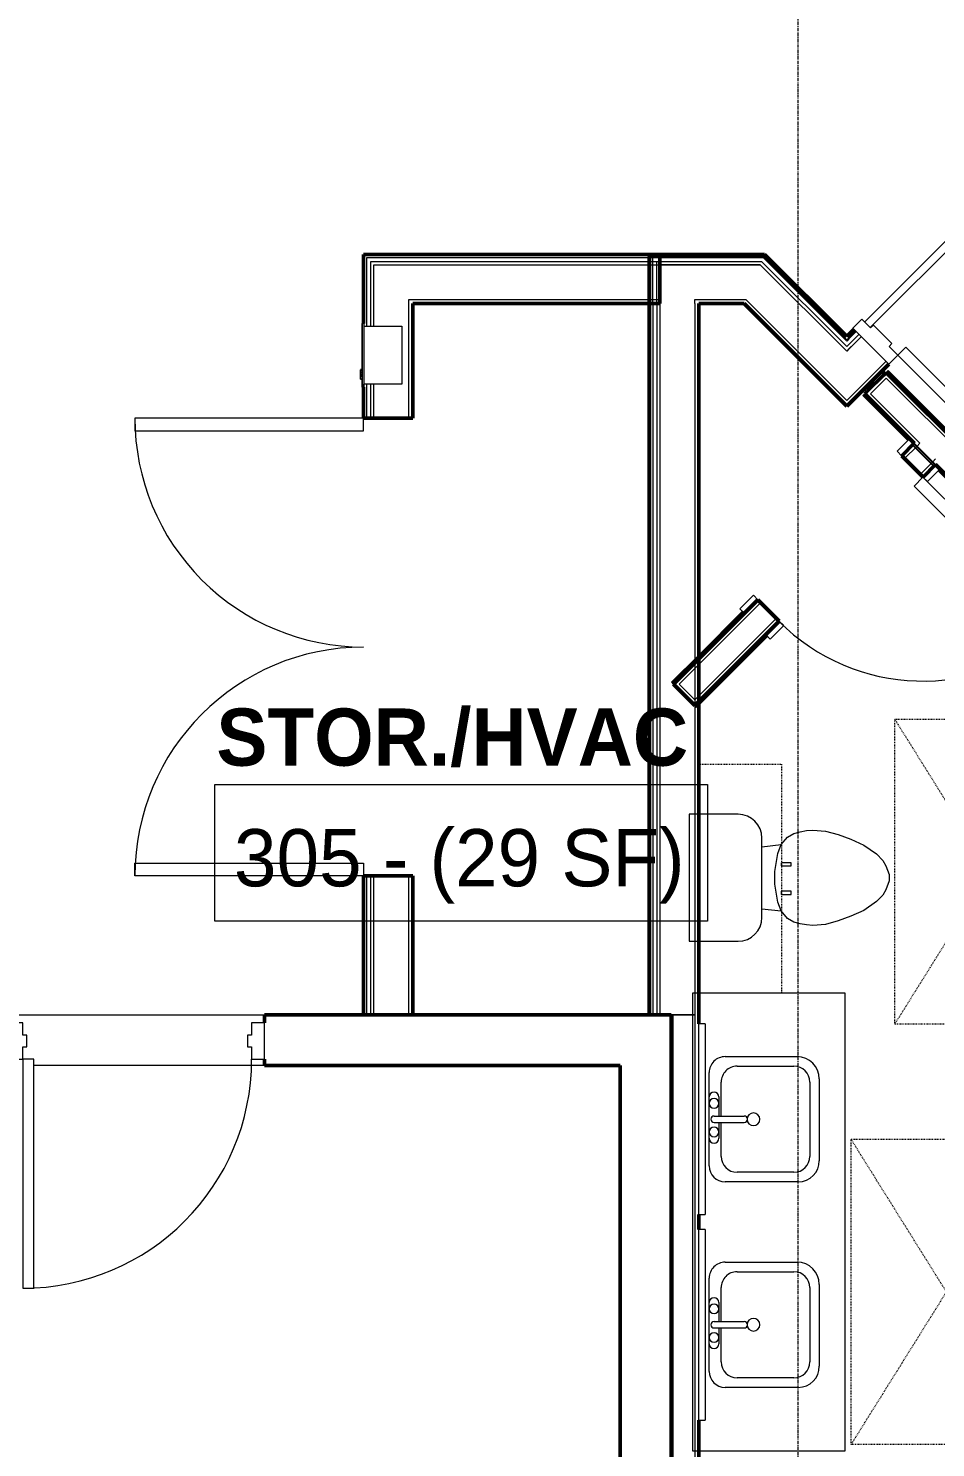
# Model space of a CAD drawing. Header units: inches. Extents: x -4235 to -464, y 9767 to 12347.
# Drawn here: x -2621.4 to -2478.7, y 10193.5 to 10416.7 of the extents above; entities that cross this region are included whole.
import ezdxf

# ---------------------------------------------------------------- set-up
doc = ezdxf.new("R2010")
doc.units = ezdxf.units.IN
doc.header["$MEASUREMENT"] = 0
doc.linetypes.add('Dash', pattern=[0.25, 0.125, -0.125])
doc.linetypes.add('Grid Line 1_2_', pattern=[0.875, 0.5, -0.125, 0.125, -0.125])
for name, color, linetype, lineweight in [('0-1', 170, 'Continuous', 5), ('0-2', 10, 'Continuous', 9), ('0-3', 7, 'Continuous', 9), ('A-AREA-IDEN', 2, 'Continuous', 9), ('A-DOOR-1', 7, 'Continuous', 9), ('A-DOOR-2', 130, 'Continuous', 20), ('A-DOOR-FRAM-1', 130, 'Continuous', 20), ('A-FLOR-2', 254, 'Continuous', 9), ('A-FLOR-3', 7, 'Continuous', 9), ('A-FLOR-4', 192, 'Continuous', 9), ('A-GENM-HDLN-1', 7, 'Dash', 9), ('A-WALL-1', 250, 'Continuous', 50), ('A-WALL-2', 50, 'Continuous', 13), ('A-WALL-3', 10, 'Continuous', 9), ('A-WALL-4', 254, 'Continuous', 9), ('A-WALL-5', 7, 'Continuous', 9), ('E-FIRE-1', 7, 'Continuous', 9), ('I-WALL-1', 250, 'Continuous', 50), ('I-WALL-2', 10, 'Continuous', 9), ('I-WALL-3', 254, 'Continuous', 9), ('P-SANR-FIXT-1', 7, 'Continuous', 9), ('P-SANR-FIXT-2', 254, 'Continuous', 9), ('Q-CASE-1', 254, 'Continuous', 9), ('Q-CASE-2', 7, 'Continuous', 9), ('Q-CASE-3', 7, 'Dash', 9), ('Q-CASE-4', 10, 'Continuous', 9), ('S-GRID-1', 1, 'Grid Line 1_2_', 9)]:
    doc.layers.add(name, color=color, linetype=linetype, lineweight=lineweight)
doc.styles.add('Century Gothic', font='ufonts.com_century-gothic.ttf', dxfattribs={"height": 9})
doc.styles.add('Century Gothic_B', font='GOTHICB.TTF', dxfattribs={"height": 9})

# ---------------------------------------------------------------- blocks, each defined once
blk = doc.blocks.new('Basic Wall _ INT - W4BØF - _5_8 GYP - 2X4 WOOD_BATT_ - 5_8 GYP_ - ___-2681992-BACKGROUND - 3RD FLOOR')
at = {"layer": 'A-WALL-3'}
for p, q in [((-2505.43, 10321.37), (-2503.31, 10323.5)), ((-2516.57, 10310.23), (-2515.95, 10310.86)), ((-2516.59, 10310.22), (-2516.57, 10310.2)), ((-2516.44, 10310.07), (-2516.38, 10310.01)), ((-2515.95, 10310.36), (-2516.34, 10309.97)), ((-2516.34, 10309.97), (-2516.3, 10309.92))]:
    blk.add_line(p, q, dxfattribs=at)
at = {"layer": 'A-WALL-4'}
for p, q in [((-2515.95, 10310.86), (-2505.43, 10321.37)), ((-2505.22, 10321.09), (-2515.95, 10310.36)), ((-2516.56, 10310.18), (-2516.59, 10310.22)), ((-2516.5, 10310.13), (-2516.56, 10310.18)), ((-2516.5, 10310.13), (-2515.95, 10310.68)), ((-2516.3, 10309.92), (-2516.5, 10310.13)), ((-2515.95, 10310.27), (-2516.3, 10309.92))]:
    blk.add_line(p, q, dxfattribs=at)
at = {"layer": 'A-WALL-5'}
for p, q in [((-2515.95, 10310.68), (-2505.34, 10321.29)), ((-2505.14, 10321.08), (-2515.95, 10310.27))]:
    blk.add_line(p, q, dxfattribs=at)
blk = doc.blocks.new('Basic Wall _ INT - W4BØF - _5_8 GYP - 2X4 WOOD_BATT_ - 5_8 GYP_ - ___-2681991-BACKGROUND - 3RD FLOOR')
at = {"layer": 'A-WALL-3'}
for p, q in [((-2508.79, 10324.73), (-2506.67, 10326.85)), ((-2515.95, 10318.07), (-2520.2, 10313.82)), ((-2519.95, 10313.57), (-2515.95, 10317.57)), ((-2520.24, 10313.87), (-2520.2, 10313.82)), ((-2520.15, 10313.78), (-2520.09, 10313.72)), ((-2519.97, 10313.59), (-2519.95, 10313.57))]:
    blk.add_line(p, q, dxfattribs=at)
at = {"layer": 'A-WALL-4'}
for p, q in [((-2509.04, 10324.98), (-2515.95, 10318.07)), ((-2515.95, 10317.57), (-2508.79, 10324.73)), ((-2515.95, 10318.16), (-2520.24, 10313.87)), ((-2515.95, 10317.75), (-2520.04, 10313.66)), ((-2520.04, 10313.66), (-2520.24, 10313.87)), ((-2520.03, 10313.65), (-2520.04, 10313.66)), ((-2519.98, 10313.6), (-2520.03, 10313.65)), ((-2519.95, 10313.57), (-2519.98, 10313.6))]:
    blk.add_line(p, q, dxfattribs=at)
at = {"layer": 'A-WALL-5'}
for p, q in [((-2509.08, 10325.03), (-2515.95, 10318.16)), ((-2508.88, 10324.82), (-2515.95, 10317.75))]:
    blk.add_line(p, q, dxfattribs=at)
blk = doc.blocks.new('Toilet-Domestic-3D - Toilet-Domestic-3D-3234795-BACKGROUND - 3RD FLOOR')
at = {"layer": 'P-SANR-FIXT-1'}
for p, q in [((-2.74, 11), (-1.87, 11.5)), ((-1.87, 11.5), (-0.5, 12)), ((-0.5, 12), (0.5, 12)), ((0.5, 12), (1.87, 11.5)), ((1.87, 11.5), (2.74, 11)), ((-5.13, 8), (-3.74, 10)), ((-3.74, 10), (-2.74, 11)), ((2.74, 11), (3.74, 10)), ((3.74, 10), (5.13, 8)), ((-6.06, 6), (-5.13, 8)), ((5.13, 8), (6.06, 6)), ((-6.79, 4), (-6.06, 6)), ((6.06, 6), (6.79, 4)), ((-7.33, 1.99), (-6.79, 4)), ((6.79, 4), (7.33, 1.99)), ((-7.5, 0), (-7.33, 1.99)), ((7.33, 1.99), (7.5, 0)), ((-7.41, -1), (-7.5, 0)), ((-7.24, -2), (-7.41, -1)), ((-6.97, -3), (-7.24, -2)), ((7.24, -2), (6.97, -3)), ((7.41, -1), (7.24, -2)), ((7.5, 0), (7.41, -1)), ((-6.4, -4), (-6.97, -3)), ((-5.21, -5), (-6.4, -4)), ((6.4, -4), (5.21, -5)), ((6.97, -3), (6.4, -4)), ((-3.84, -5.5), (-5.21, -5)), ((-4.86, -8.02), (-5.21, -5)), ((-1, -6), (-3.84, -5.5)), ((1, -6), (-1, -6)), ((3.84, -5.5), (1, -6)), ((5.21, -5), (3.84, -5.5)), ((4.86, -8.02), (5.21, -5)), ((6.25, -8.02), (-6.25, -8.02)), ((-9.98, -11.75), (-9.98, -17.93)), ((9.98, -17.93), (9.98, -11.75))]:
    blk.add_line(p, q, dxfattribs=at)
for centre, start, end in [((-6.25, -11.75), 90, 180), ((6.25, -11.75), 0, 90)]:
    blk.add_arc(centre, 3.73, start, end, dxfattribs=at)
at = {"layer": 'P-SANR-FIXT-2'}
for p, q in [((-9.98, -17.93), (-9.98, -19.48)), ((-9.98, -19.48), (9.98, -19.48)), ((9.98, -19.48), (9.98, -17.93))]:
    blk.add_line(p, q, dxfattribs=at)
blk = doc.blocks.new('Bath Vanity - Bath Vanity 72_-V210-BACKGROUND - 3RD FLOOR')
at = {"layer": 'Q-CASE-1'}
for p, q in [((36.74, 5.37), (36.74, 5.75)), ((36.74, 1.01), (36.74, 5.34)), ((-35.26, 1), (-35.26, 0)), ((36.74, 0), (36.74, 1)), ((-35.26, 0), (36.74, 0))]:
    blk.add_line(p, q, dxfattribs=at)
at = {"layer": 'Q-CASE-2'}
for p, q in [((36.74, 24), (-35.26, 24)), ((-35.26, 24), (-35.26, 1)), ((36.74, 5.75), (36.74, 24))]:
    blk.add_line(p, q, dxfattribs=at)
blk = doc.blocks.new('ADA Clearances - 30_x48_-1721104-BACKGROUND - 3RD FLOOR')
at = {"layer": 'A-GENM-HDLN-1'}
for p, q in [((15, 24), (-15, -24)), ((-15, 24), (15, -24)), ((-15, -24), (-15, 24)), ((-15, 24), (15, 24)), ((15, 24), (15, -24)), ((15, -24), (-15, -24))]:
    blk.add_line(p, q, dxfattribs=at)
blk = doc.blocks.new('M_Sink Vanity-Square - 500 x 440mm-1372835-BACKGROUND - 3RD FLOOR')
at = {"layer": 'P-SANR-FIXT-1'}
for p, q in [((-5.72, 10.23), (7.14, 10.23)), ((-5.72, 10.23), (7.14, 10.23)), ((-9.22, -4.59), (-9.22, 6.73)), ((-9.22, -4.59), (-9.22, 6.73)), ((-5.22, 8.73), (6.46, 8.73)), ((10.46, 6.91), (10.46, -4.59)), ((10.46, 6.91), (10.46, -4.59)), ((-7.72, -2.72), (-7.72, 6.23)), ((8.96, 6.23), (8.96, -2.72)), ((0.12, -6.33), (0.12, -1.59)), ((1.12, -6.33), (1.12, -1.59)), ((0.12, -5.22), (-5.22, -5.22)), ((-2.88, -5.59), (0.12, -5.59)), ((6.46, -5.22), (1.12, -5.22)), ((1.12, -5.59), (3.62, -5.59)), ((7.96, -7.09), (-6.72, -7.09)), ((7.96, -7.09), (-6.72, -7.09)), ((3.62, -7.09), (-2.88, -7.09))]:
    blk.add_line(p, q, dxfattribs=at)
for centre, radius, start, end in [((-5.72, 6.73), 3.5, 90, 180), ((-5.72, 6.73), 3.5, 90, 180), ((7.14, 6.91), 3.32, 0, 90), ((7.14, 6.91), 3.32, 360, 90), ((-5.22, 6.23), 2.5, 90, 180), ((6.46, 6.23), 2.5, 360, 90), ((0.62, -0.13), 1, 360, 180), ((0.62, -0.13), 1, 180, 0), ((0.62, -1.59), 0.5, 360, 180), ((-5.22, -2.72), 2.5, 180, 270), ((6.46, -2.72), 2.5, 270, 360), ((-6.72, -4.59), 2.5, 180, 270), ((-6.72, -4.59), 2.5, 180, 270), ((-2.88, -6.34), 0.75, 90, 270), ((-1.88, -6.34), 0.75, 360, 180), ((-1.88, -6.34), 0.75, 180, 0), ((0.62, -6.33), 0.5, 180, 0), ((2.62, -6.34), 0.75, 0, 180), ((2.62, -6.34), 0.75, 180, 0), ((3.62, -6.34), 0.75, 270, 90), ((7.96, -4.59), 2.5, 270, 0), ((7.96, -4.59), 2.5, 270, 0)]:
    blk.add_arc(centre, radius, start, end, dxfattribs=at)
blk = doc.blocks.new('Basic Wall _ INT - W4BØF - _5_8 GYP - 2X4 WOOD_BATT_ - 5_8 GYP_ - ___-2686705-BACKGROUND - 3RD FLOOR')
at = {"layer": 'A-WALL-3'}
blk.add_line((-2443.9, 10320.02), (-2446.02, 10322.14), dxfattribs=at)
at = {"layer": 'A-WALL-4'}
for p, q in [((-2486.47, 10362.62), (-2486.48, 10362.6)), ((-2446.02, 10322.14), (-2486.48, 10362.6)), ((-2486.28, 10362.81), (-2486.34, 10362.75)), ((-2486.19, 10362.89), (-2486.23, 10362.85)), ((-2486.23, 10362.85), (-2445.77, 10322.39))]:
    blk.add_line(p, q, dxfattribs=at)
at = {"layer": 'A-WALL-5'}
for p, q in [((-2486.48, 10362.6), (-2486.45, 10362.63)), ((-2486.45, 10362.63), (-2486.39, 10362.69)), ((-2486.39, 10362.69), (-2486.19, 10362.89)), ((-2445.93, 10322.23), (-2486.39, 10362.69)), ((-2486.19, 10362.89), (-2445.73, 10322.43))]:
    blk.add_line(p, q, dxfattribs=at)
blk = doc.blocks.new('Basic Wall _ INT - W4BØF - _5_8 GYP - 2X4 WOOD_BATT_ - 5_8 GYP_ - ___-2686706-BACKGROUND - 3RD FLOOR')
at = {"layer": 'A-WALL-3'}
for p, q in [((-2482.31, 10351.21), (-2478.95, 10347.86)), ((-2478.7, 10348.1), (-2482.06, 10351.46)), ((-2447.26, 10316.66), (-2449.38, 10318.78))]:
    blk.add_line(p, q, dxfattribs=at)
at = {"layer": 'A-WALL-4'}
for p, q in [((-2490.09, 10358.99), (-2490.13, 10358.95)), ((-2490.09, 10358.99), (-2483.02, 10351.92)), ((-2489.99, 10359.1), (-2490.05, 10359.04)), ((-2489.84, 10359.24), (-2489.86, 10359.23)), ((-2482.77, 10352.17), (-2489.84, 10359.24)), ((-2482.35, 10351.17), (-2478.99, 10347.81)), ((-2482.13, 10351.35), (-2479.23, 10348.46)), ((-2479.21, 10348.44), (-2478.79, 10348.02)), ((-2478.24, 10347.15), (-2449.63, 10318.53)), ((-2449.38, 10318.78), (-2477.99, 10347.4))]:
    blk.add_line(p, q, dxfattribs=at)
at = {"layer": 'A-WALL-5'}
for p, q in [((-2490.13, 10358.95), (-2489.93, 10359.15)), ((-2490.13, 10358.95), (-2483.06, 10351.88)), ((-2489.93, 10359.15), (-2489.87, 10359.21)), ((-2489.93, 10359.15), (-2482.86, 10352.08)), ((-2489.87, 10359.21), (-2489.84, 10359.24)), ((-2478.29, 10347.1), (-2449.67, 10318.49)), ((-2478.08, 10347.31), (-2449.47, 10318.69))]:
    blk.add_line(p, q, dxfattribs=at)
blk = doc.blocks.new('SWING - SINGLE - FLUSH - 2-8 x 6-8 - PASSAGE-3199418-BACKGROUND - 3RD FLOOR')
at = {"layer": 'A-DOOR-1'}
blk.add_arc((16, -2.37), 32.07, 180, 266.4241, dxfattribs=at)
at = {"layer": 'A-DOOR-2'}
for p, q in [((14, -2.37), (14, -34.38)), ((16, -2.37), (14, -2.37)), ((16, -2.37), (16, -34.38)), ((16, -34.38), (14, -34.38))]:
    blk.add_line(p, q, dxfattribs=at)
at = {"layer": 'A-DOOR-FRAM-1'}
for p, q in [((-19, 2.38), (-19, 3.38)), ((-19, 3.38), (-16, 3.38)), ((-16, 2.38), (-19, 2.38)), ((-16, 3.38), (-16, 2.38)), ((16, 2.38), (16, 3.38)), ((16, 3.38), (19, 3.38)), ((19, 2.38), (16, 2.38)), ((19, 3.38), (19, 2.38)), ((-19, -2.37), (-16, -2.37)), ((-19, -3.37), (-19, -2.37)), ((-16, -3.37), (-19, -3.37)), ((-16, -2.37), (-16, -3.37)), ((16, -2.37), (19, -2.37)), ((16, -3.37), (16, -2.37)), ((19, -3.37), (16, -3.37)), ((19, -2.37), (19, -3.37))]:
    blk.add_line(p, q, dxfattribs=at)
blk = doc.blocks.new('300 Series Wall Hung Cabinet_326 - 36_-2909953-BACKGROUND - 3RD FLOOR')
at = {"layer": 'Q-CASE-2'}
for p, q in [((-2.01, 14.69), (-2.5, 14.69)), ((-2.5, 14.69), (-2.5, 13.19)), ((-2.01, 13.19), (-2.01, 14.69)), ((2.49, 14.69), (2, 14.69)), ((2, 14.69), (2, 13.19)), ((2.49, 13.19), (2.49, 14.69)), ((-2.01, 13.19), (-2.5, 13.19)), ((2.49, 13.19), (2, 13.19))]:
    blk.add_line(p, q, dxfattribs=at)
at = {"layer": 'Q-CASE-3'}
for p, q in [((-18, 0.19), (-18, 13.19)), ((-18, 13.19), (18, 13.19)), ((18, 13.19), (18, 0.19)), ((18, 0.19), (-18, 0.19))]:
    blk.add_line(p, q, dxfattribs=at)
blk = doc.blocks.new('BATHROOM MIRROR - BATHROOM MIRROR 30_-2860221-BACKGROUND - 3RD FLOOR')
at = {"layer": 'Q-CASE-2'}
for p, q in [((-14.26, -23), (15.74, -23)), ((-14.26, -23), (-14.26, -24)), ((15.74, -24), (-14.26, -24)), ((15.74, -24), (15.74, -23))]:
    blk.add_line(p, q, dxfattribs=at)
at = {"layer": 'Q-CASE-4'}
blk.add_line((12.74, -24), (-11.26, -24), dxfattribs=at)
blk = doc.blocks.new('CTR - 1st Phase - Unit Layouts_rvt-2-BACKGROUND - 3RD FLOOR')
at = {"layer": 'A-WALL-1'}
for p, q in [((-2486.92, 10362.16), (-2489.4, 10359.69)), ((-2486.48, 10362.6), (-2486.92, 10362.16)), ((-2443.9, 10320.02), (-2486.48, 10362.6)), ((-2489.4, 10359.69), (-2489.84, 10359.24)), ((-2489.84, 10359.24), (-2482.06, 10351.46)), ((-2482.06, 10351.46), (-2484.04, 10349.48)), ((-2484.04, 10349.48), (-2480.68, 10346.12)), ((-2480.68, 10346.12), (-2478.7, 10348.1)), ((-2478.7, 10348.1), (-2447.26, 10316.66)), ((-2506.67, 10326.85), (-2519.95, 10313.57)), ((-2503.31, 10323.5), (-2506.67, 10326.85)), ((-2516.59, 10310.22), (-2503.31, 10323.5)), ((-2519.95, 10313.57), (-2519.51, 10313.13)), ((-2519.51, 10313.13), (-2517.03, 10310.66)), ((-2517.03, 10310.66), (-2516.59, 10310.22))]:
    blk.add_line(p, q, dxfattribs=at)
at = {"layer": 'A-WALL-2'}
for p, q in [((-2486.48, 10361.72), (-2488.96, 10359.24)), ((-2486.48, 10361.72), (-2444.34, 10319.58)), ((-2488.96, 10359.24), (-2481.18, 10351.46)), ((-2481.62, 10351.02), (-2483.6, 10349.04)), ((-2481.62, 10351.02), (-2481.18, 10351.46)), ((-2479.14, 10348.55), (-2478.7, 10348.99)), ((-2479.14, 10348.55), (-2481.12, 10346.56)), ((-2506.23, 10326.41), (-2519.06, 10313.57)), ((-2503.75, 10323.94), (-2516.59, 10311.1)), ((-2519.06, 10313.57), (-2516.59, 10311.1))]:
    blk.add_line(p, q, dxfattribs=at)
at = {"layer": 'A-WALL-3'}
for p, q in [((-2446.02, 10322.14), (-2486.48, 10362.6)), ((-2489.84, 10359.24), (-2482.77, 10352.17)), ((-2506.67, 10326.85), (-2508.79, 10324.73)), ((-2508.79, 10324.73), (-2515.95, 10317.57)), ((-2505.43, 10321.37), (-2503.31, 10323.5)), ((-2515.95, 10310.86), (-2505.43, 10321.37)), ((-2515.95, 10317.57), (-2519.95, 10313.57)), ((-2516.59, 10310.22), (-2519.95, 10313.57)), ((-2516.57, 10310.23), (-2515.95, 10310.86))]:
    blk.add_line(p, q, dxfattribs=at)
at = {"layer": 'A-WALL-4'}
for p, q in [((-2489.84, 10359.24), (-2486.48, 10362.6)), ((-2480.68, 10346.12), (-2484.04, 10349.48)), ((-2506.67, 10326.85), (-2503.31, 10323.5))]:
    blk.add_line(p, q, dxfattribs=at)
at = {"layer": '0-2'}
for name in ['Basic Wall _ INT - W4BØF - _5_8 GYP - 2X4 WOOD_BATT_ - 5_8 GYP_ - ___-2686705-BACKGROUND - 3RD FLOOR', 'Basic Wall _ INT - W4BØF - _5_8 GYP - 2X4 WOOD_BATT_ - 5_8 GYP_ - ___-2686706-BACKGROUND - 3RD FLOOR', 'Basic Wall _ INT - W4BØF - _5_8 GYP - 2X4 WOOD_BATT_ - 5_8 GYP_ - ___-2681991-BACKGROUND - 3RD FLOOR', 'Basic Wall _ INT - W4BØF - _5_8 GYP - 2X4 WOOD_BATT_ - 5_8 GYP_ - ___-2681992-BACKGROUND - 3RD FLOOR']:
    blk.add_blockref(name, (0, 0), dxfattribs=at)
for name, p, rotation in [('SWING - SINGLE - FLUSH - 2-8 x 6-8 - PASSAGE-3199418-BACKGROUND - 3RD FLOOR', (-2493.68, 10336.49), 44.99999999993464), ('ADA Clearances - 30_x48_-1721104-BACKGROUND - 3RD FLOOR', (-2470.14, 10284.09), 180), ('300 Series Wall Hung Cabinet_326 - 36_-2909953-BACKGROUND - 3RD FLOOR', (-2516.14, 10283), 269.999999999977), ('Toilet-Domestic-3D - Toilet-Domestic-3D-3234795-BACKGROUND - 3RD FLOOR', (-2498.02, 10283.13), 269.9999999999592), ('Bath Vanity - Bath Vanity 72_-V210-BACKGROUND - 3RD FLOOR', (-2516.95, 10229.74), 269.9999999999602), ('BATHROOM MIRROR - BATHROOM MIRROR 30_-2860221-BACKGROUND - 3RD FLOOR', (-2491.95, 10245.9), 269.9999999999773), ('M_Sink Vanity-Square - 500 x 440mm-1372835-BACKGROUND - 3RD FLOOR', (-2507.23, 10245.78), 269.9999999999824), ('ADA Clearances - 30_x48_-1721104-BACKGROUND - 3RD FLOOR', (-2477, 10218), 180), ('BATHROOM MIRROR - BATHROOM MIRROR 30_-2860221-BACKGROUND - 3RD FLOOR', (-2491.95, 10213.58), 269.9999999999773), ('M_Sink Vanity-Square - 500 x 440mm-1372835-BACKGROUND - 3RD FLOOR', (-2507.23, 10213.46), 269.9999999999824)]:
    blk.add_blockref(name, p, dxfattribs=dict(at, rotation=rotation))
blk = doc.blocks.new('HOLLOW METAL - UNIT DOOR-2191978-BACKGROUND - 3RD FLOOR')
at = {"layer": 'A-DOOR-1'}
blk.add_arc((18, 4.125), 36, 90, 180, dxfattribs=at)
at = {"layer": 'A-DOOR-2'}
for p, q in [((18, 40.125), (16.25, 40.125)), ((16.25, 40.125), (16.25, 4.125)), ((18, 4.125), (18, 40.125)), ((16.25, 4.125), (18, 4.125))]:
    blk.add_line(p, q, dxfattribs=at)
at = {"layer": 'A-DOOR-FRAM-1'}
for p, q in [((-18, 4.125), (-20, 4.125)), ((-20, 4.125), (-20, -3.875)), ((-18, 2.1875), (-18, 4.125)), ((18, 4.125), (18, 2.1875)), ((20, 4.125), (18, 4.125)), ((20, -3.875), (20, 4.125)), ((-17.375, 2.1875), (-18, 2.1875)), ((-17.375, -1.9375), (-17.375, 2.1875)), ((18, 2.1875), (17.375, 2.1875)), ((17.375, 2.1875), (17.375, -1.9375)), ((-18, -3.875), (-18, -1.9375)), ((-18, -1.9375), (-17.375, -1.9375)), ((17.375, -1.9375), (18, -1.9375)), ((18, -1.9375), (18, -3.875)), ((-20, -3.875), (-18, -3.875)), ((18, -3.875), (20, -3.875))]:
    blk.add_line(p, q, dxfattribs=at)
blk = doc.blocks.new('HOLLOW METAL - DOUBLE - 6-0 x 6-8 - 20MIN_-2194249-BACKGROUND - 3RD FLOOR')
at = {"layer": 'A-DOOR-1'}
for centre, start, end in [((-36, -3.875), 270, 0), ((36, -3.875), 180, 270)]:
    blk.add_arc(centre, 36, start, end, dxfattribs=at)
at = {"layer": 'A-DOOR-2'}
for p, q in [((-34, -3.875), (-36, -3.875)), ((-36, -3.875), (-36, -39.875)), ((-34, -39.875), (-34, -3.875)), ((34, -3.875), (36, -3.875)), ((34, -39.875), (34, -3.875)), ((36, -3.875), (36, -39.875)), ((-36, -39.875), (-34, -39.875)), ((36, -39.875), (34, -39.875))]:
    blk.add_line(p, q, dxfattribs=at)
blk = doc.blocks.new('104416 - Fire Extinguishers - Wall - Class A - Light - 2A-2205461-BACKGROUND - 3RD FLOOR')
at = {"layer": 'E-FIRE-1'}
for p, q in [((13.19, 4.13), (13.19, 3.87)), ((23.19, 4.13), (13.19, 4.13)), ((13.19, 4.13), (23.19, 4.13)), ((13.19, 4.13), (13.19, 3.87)), ((23.19, 3.87), (13.19, 3.87)), ((13.63, -2.12), (13.63, 3.87)), ((14.41, 4.13), (14.41, 4.38)), ((14.44, 4.38), (14.84, 4.38)), ((14.44, 4.13), (14.44, 4.38)), ((14.84, 4.38), (15.03, 4.38)), ((14.84, 4.13), (14.84, 4.38)), ((15.03, 4.38), (15.11, 4.38)), ((15.03, 4.13), (15.03, 4.38)), ((15.11, 4.38), (15.24, 4.38)), ((15.11, 4.13), (15.11, 4.38)), ((15.24, 4.38), (15.51, 4.38)), ((15.24, 4.13), (15.24, 4.38)), ((15.51, 4.38), (15.73, 4.38)), ((15.51, 4.13), (15.51, 4.38)), ((15.73, 4.38), (15.87, 4.38)), ((15.73, 4.13), (15.73, 4.38)), ((15.87, 4.38), (15.91, 4.38)), ((15.87, 4.13), (15.87, 4.38)), ((15.91, 4.13), (15.91, 4.38)), ((15.94, 4.13), (15.94, 4.38)), ((22.75, 3.87), (22.75, -2.12)), ((23.19, 3.87), (23.19, 4.13)), ((23.19, 3.87), (23.19, 4.13)), ((22.75, -2.12), (13.63, -2.12))]:
    blk.add_line(p, q, dxfattribs=at)
blk = doc.blocks.new('CTR - 1st Phase - Common Walls_rvt-2-BACKGROUND - 3RD FLOOR')
at = {"layer": 'A-WALL-1'}
for p, q in [((-2520.32, 10261.59), (-2520.32, 10013.63)), ((-2515.95, 10260.16), (-2515.95, 10261.59)), ((-2515.95, 10227.84), (-2515.95, 10230.16)), ((-2515.95, 10013.63), (-2515.95, 10197.84))]:
    blk.add_line(p, q, dxfattribs=at)
at = {"layer": 'A-WALL-2'}
for p, q in [((-2568.2, 10380.04), (-2568.2, 10380.66)), ((-2568.2, 10380.66), (-2522.07, 10380.66)), ((-2568.2, 10373.41), (-2568.2, 10380.04)), ((-2567.57, 10379.54), (-2567.57, 10380.04)), ((-2567.57, 10380.04), (-2522.07, 10380.04)), ((-2523.2, 10380.04), (-2523.2, 10380.66)), ((-2523.2, 10380.66), (-2516.08, 10380.66)), ((-2523.2, 10373.41), (-2523.2, 10380.04)), ((-2522.57, 10379.54), (-2522.57, 10380.04)), ((-2522.57, 10380.04), (-2515.45, 10380.04)), ((-2516.08, 10380.66), (-2506.71, 10380.66)), ((-2515.45, 10380.04), (-2506.79, 10380.04)), ((-2506.79, 10380.04), (-2506.09, 10380.04)), ((-2506.71, 10380.66), (-2505.83, 10380.66)), ((-2506.09, 10380.04), (-2492.69, 10366.65)), ((-2505.83, 10380.66), (-2492.69, 10367.53)), ((-2567.57, 10373.41), (-2567.57, 10379.54)), ((-2567.07, 10374.04), (-2567.07, 10379.54)), ((-2567.07, 10379.54), (-2522.07, 10379.54)), ((-2522.57, 10373.41), (-2522.57, 10379.54)), ((-2522.07, 10374.04), (-2522.07, 10379.54)), ((-2522.07, 10379.54), (-2514.95, 10379.54)), ((-2514.95, 10379.54), (-2514.07, 10379.54)), ((-2514.07, 10379.54), (-2506.29, 10379.54)), ((-2506.29, 10379.54), (-2492.69, 10365.94)), ((-2568.2, 10369.85), (-2568.2, 10373.41)), ((-2567.57, 10369.85), (-2567.57, 10373.41)), ((-2567.07, 10373.41), (-2567.07, 10374.04)), ((-2567.07, 10369.85), (-2567.07, 10373.41)), ((-2561.57, 10373.41), (-2561.57, 10374.04)), ((-2561.57, 10374.04), (-2522.07, 10374.04)), ((-2561.57, 10355.41), (-2561.57, 10373.41)), ((-2523.2, 10373.41), (-2523.2, 10261.59)), ((-2522.57, 10373.41), (-2522.57, 10261.59)), ((-2522.07, 10373.41), (-2522.07, 10374.04)), ((-2522.07, 10373.41), (-2522.07, 10261.59)), ((-2516.57, 10373.41), (-2516.57, 10374.04)), ((-2516.57, 10374.04), (-2509.45, 10374.04)), ((-2516.57, 10373.41), (-2516.57, 10261.59)), ((-2509.45, 10374.04), (-2508.57, 10374.04)), ((-2508.57, 10374.04), (-2492.69, 10358.16)), ((-2492.34, 10367.88), (-2491.19, 10369.03)), ((-2492.34, 10367.88), (-2492.69, 10367.53)), ((-2492.25, 10367.09), (-2492.69, 10366.65)), ((-2491.54, 10367.09), (-2492.34, 10366.29)), ((-2491.9, 10367.44), (-2492.25, 10367.09)), ((-2491.9, 10367.44), (-2490.75, 10368.59)), ((-2491.54, 10367.09), (-2490.39, 10368.24)), ((-2492.34, 10366.29), (-2492.69, 10365.94)), ((-2487.65, 10363.2), (-2486.5, 10364.35)), ((-2487.65, 10363.2), (-2488.8, 10362.05)), ((-2568.2, 10355.41), (-2568.2, 10360.73)), ((-2567.57, 10355.41), (-2567.57, 10360.73)), ((-2567.07, 10355.41), (-2567.07, 10360.73)), ((-2488.8, 10362.05), (-2492.69, 10358.16)), ((-2568.2, 10261.59), (-2568.2, 10283.41)), ((-2567.57, 10261.59), (-2567.57, 10283.41)), ((-2567.07, 10261.59), (-2567.07, 10283.41)), ((-2561.57, 10261.59), (-2561.57, 10283.41)), ((-2520.32, 10261.59), (-2520.07, 10261.59)), ((-2520.07, 10261.59), (-2520.32, 10261.59)), ((-2520.07, 10261.59), (-2516.57, 10261.59)), ((-2516.57, 10261.59), (-2520.07, 10261.59)), ((-2520.07, 10261.59), (-2520.07, 10013.63)), ((-2516.57, 10261.59), (-2516.57, 10013.63))]:
    blk.add_line(p, q, dxfattribs=at)
at = {"layer": 'A-WALL-3'}
blk.add_line((-2520.32, 10261.59), (-2520.32, 10013.63), dxfattribs=at)
at = {"layer": 'I-WALL-1'}
for p, q in [((-2522.07, 10381.16), (-2568.7, 10381.16)), ((-2568.7, 10381.16), (-2568.7, 10380.66)), ((-2568.7, 10380.66), (-2568.7, 10373.41)), ((-2516.58, 10381.16), (-2523.7, 10381.16)), ((-2523.7, 10381.16), (-2523.7, 10380.66)), ((-2523.7, 10380.66), (-2523.7, 10373.41)), ((-2522.07, 10373.41), (-2522.07, 10381.16)), ((-2506.33, 10381.16), (-2516.58, 10381.16)), ((-2505.62, 10381.16), (-2506.33, 10381.16)), ((-2492.69, 10368.24), (-2505.62, 10381.16)), ((-2568.7, 10373.41), (-2568.7, 10370.29)), ((-2560.95, 10355.41), (-2560.95, 10373.41)), ((-2560.95, 10373.41), (-2522.07, 10373.41)), ((-2523.7, 10373.41), (-2523.7, 10261.59)), ((-2515.95, 10261.59), (-2515.95, 10373.41)), ((-2515.95, 10373.41), (-2508.83, 10373.41)), ((-2508.83, 10373.41), (-2492.69, 10357.28)), ((-2491.54, 10369.39), (-2492.69, 10368.24)), ((-2492.25, 10357.72), (-2487.21, 10362.76)), ((-2487.21, 10362.76), (-2486.06, 10363.91)), ((-2568.7, 10360.29), (-2568.7, 10355.41)), ((-2492.69, 10357.28), (-2492.25, 10357.72)), ((-2568.7, 10355.41), (-2560.95, 10355.41)), ((-2568.7, 10283.41), (-2568.7, 10261.59)), ((-2560.95, 10283.41), (-2568.7, 10283.41)), ((-2560.95, 10261.59), (-2560.95, 10283.41)), ((-2568.7, 10261.59), (-2560.95, 10261.59)), ((-2523.7, 10261.59), (-2520.32, 10261.59))]:
    blk.add_line(p, q, dxfattribs=at)
at = {"layer": 'I-WALL-2'}
for p, q in [((-2522.07, 10381.16), (-2523.7, 10381.16)), ((-2522.07, 10381.16), (-2523.7, 10381.16)), ((-2523.7, 10380.66), (-2523.7, 10381.15)), ((-2523.7, 10380.04), (-2523.7, 10380.64)), ((-2523.7, 10374.04), (-2523.7, 10380.02)), ((-2522.07, 10381.16), (-2522.07, 10379.54)), ((-2522.07, 10379.54), (-2522.07, 10373.41)), ((-2523.7, 10373.41), (-2523.7, 10374.01)), ((-2523.7, 10373.41), (-2522.07, 10373.41)), ((-2568.7, 10360.73), (-2568.7, 10360.29)), ((-2515.95, 10317.99), (-2515.95, 10318.16)), ((-2515.95, 10317.86), (-2515.95, 10317.95)), ((-2515.95, 10317.78), (-2515.95, 10317.83)), ((-2515.95, 10311.74), (-2515.95, 10317.63)), ((-2515.95, 10310.8), (-2515.95, 10311.7)), ((-2515.95, 10310.57), (-2515.95, 10310.65)), ((-2515.95, 10310.44), (-2515.95, 10310.57)), ((-2515.95, 10310.27), (-2515.95, 10310.43)), ((-2560.95, 10261.59), (-2568.7, 10261.59)), ((-2520.32, 10261.59), (-2523.7, 10261.59))]:
    blk.add_line(p, q, dxfattribs=at)
at = {"layer": 'I-WALL-3'}
for p, q in [((-2523.7, 10381.16), (-2568.7, 10381.16)), ((-2568.7, 10373.41), (-2568.7, 10381.16)), ((-2516.58, 10381.16), (-2522.07, 10381.16)), ((-2516.58, 10381.16), (-2505.62, 10381.16)), ((-2492.69, 10368.24), (-2505.62, 10381.16)), ((-2568.7, 10373.41), (-2568.7, 10370.29)), ((-2560.95, 10355.41), (-2560.95, 10373.41)), ((-2560.95, 10373.41), (-2523.7, 10373.41)), ((-2523.7, 10373.41), (-2523.7, 10261.59)), ((-2515.95, 10318.16), (-2515.95, 10373.41)), ((-2515.95, 10373.41), (-2508.83, 10373.41)), ((-2508.83, 10373.41), (-2492.69, 10357.28)), ((-2491.54, 10369.39), (-2492.69, 10368.24)), ((-2487.21, 10362.76), (-2492.69, 10357.28)), ((-2487.21, 10362.76), (-2486.06, 10363.91)), ((-2568.7, 10360.29), (-2568.7, 10355.41)), ((-2560.95, 10355.41), (-2568.7, 10355.41)), ((-2515.95, 10293.11), (-2515.95, 10310.27)), ((-2568.7, 10283.41), (-2568.7, 10261.59)), ((-2568.7, 10283.41), (-2560.95, 10283.41)), ((-2560.95, 10261.59), (-2560.95, 10283.41)), ((-2515.95, 10265), (-2515.95, 10273.15))]:
    blk.add_line(p, q, dxfattribs=at)
at = {"layer": '0-3'}
for name, p, rotation in [('HOLLOW METAL - UNIT DOOR-2191978-BACKGROUND - 3RD FLOOR', (-2474.84, 10380.96), 224.9999999999973), ('104416 - Fire Extinguishers - Wall - Class A - Light - 2A-2205461-BACKGROUND - 3RD FLOOR', (-2564.82, 10347.1), 90.00000000000037), ('HOLLOW METAL - DOUBLE - 6-0 x 6-8 - 20MIN_-2194249-BACKGROUND - 3RD FLOOR', (-2564.82, 10319.41), 270.0000000000003)]:
    blk.add_blockref(name, p, dxfattribs=dict(at, rotation=rotation))
blk = doc.blocks.new('HOLLOW METAL - STAIR DOOR 3-0 x 6-8-2453426-BACKGROUND - 3RD FLOOR')
at = {"layer": 'A-DOOR-1'}
blk.add_arc((18, 3.25), 36, 90, 180, dxfattribs=at)
at = {"layer": 'A-DOOR-2'}
for p, q in [((18, 39.25), (16.25, 39.25)), ((16.25, 39.25), (16.25, 3.25)), ((18, 3.25), (18, 39.25)), ((16.25, 3.25), (18, 3.25))]:
    blk.add_line(p, q, dxfattribs=at)
at = {"layer": 'A-DOOR-FRAM-1'}
for p, q in [((-18, 3.25), (-20, 3.25)), ((-20, 3.25), (-20, -2.5)), ((-18, 1.3125), (-18, 3.25)), ((18, 3.25), (18, 1.3125)), ((20, 3.25), (18, 3.25)), ((20, -2.5), (20, 3.25)), ((-17.375, 1.3125), (-18, 1.3125)), ((-17.375, -0.5625), (-17.375, 1.3125)), ((18, 1.3125), (17.375, 1.3125)), ((17.375, 1.3125), (17.375, -0.5625)), ((-18, -2.5), (-18, -0.5625)), ((-18, -0.5625), (-17.375, -0.5625)), ((17.375, -0.5625), (18, -0.5625)), ((18, -0.5625), (18, -2.5)), ((-20, -2.5), (-18, -2.5)), ((18, -2.5), (20, -2.5))]:
    blk.add_line(p, q, dxfattribs=at)
blk = doc.blocks.new('CTR - 1st Phase -Stairs _ Elevators_rvt-2-BACKGROUND - 3RD FLOOR')
at = {"layer": 'A-FLOR-2'}
for p, q in [((-2528.32, 10253.59), (-2584.32, 10253.59)), ((-2528.32, 10183.71), (-2528.32, 10253.59))]:
    blk.add_line(p, q, dxfattribs=at)
at = {"layer": 'A-FLOR-3'}
blk.add_line((-2584.32, 10253.59), (-2620.57, 10253.59), dxfattribs=at)
at = {"layer": 'A-WALL-1'}
for p, q in [((-2520.32, 10261.59), (-2584.32, 10261.59)), ((-2584.32, 10261.59), (-2584.32, 10260.34)), ((-2520.32, 10253.59), (-2520.32, 10261.59)), ((-2584.32, 10254.59), (-2584.32, 10253.59)), ((-2584.32, 10253.59), (-2528.32, 10253.59)), ((-2528.32, 10253.59), (-2528.32, 10021.59)), ((-2520.32, 10021.59), (-2520.32, 10253.59))]:
    blk.add_line(p, q, dxfattribs=at)
at = {"layer": '0-3', "rotation": 180}
blk.add_blockref('HOLLOW METAL - STAIR DOOR 3-0 x 6-8-2453426-BACKGROUND - 3RD FLOOR', (-2604.32, 10257.84), dxfattribs=at)

msp = doc.modelspace()

# ---------------------------------------------------------------- linework, layer by layer
at = {"layer": 'A-AREA-IDEN', "flags": 128}
msp.add_lwpolyline([(-2592.1, 10297.78), (-2514.59, 10297.78), (-2514.59, 10276.29), (-2592.1, 10276.29)], close=True, dxfattribs=at)
at = {"layer": 'A-FLOR-4'}
for p, q in [((-2489.86, 10370.53), (-2464.41, 10395.99)), ((-2463.52, 10395.11), (-2488.98, 10369.65)), ((-2523.95, 10380.66), (-2523.95, 10380.79)), ((-2523.95, 10380.79), (-2505.77, 10380.79)), ((-2523.95, 10380.04), (-2523.95, 10380.64)), ((-2523.95, 10374.04), (-2523.95, 10380.02)), ((-2505.77, 10380.79), (-2492.69, 10367.71)), ((-2506.29, 10379.54), (-2522.07, 10379.54)), ((-2522.07, 10379.54), (-2522.07, 10261.59)), ((-2492.69, 10365.94), (-2506.29, 10379.54)), ((-2523.95, 10261.59), (-2523.95, 10374.01)), ((-2492.69, 10367.71), (-2491.28, 10369.12)), ((-2490.39, 10368.24), (-2492.69, 10365.94)), ((-2638.7, 10261.59), (-2523.95, 10261.59)), ((-2522.07, 10261.59), (-2520.32, 10261.59)), ((-2520.32, 10261.59), (-2520.32, 10014.21))]:
    msp.add_line(p, q, dxfattribs=at)
at = {"layer": 'S-GRID-1'}
msp.add_line((-2500.32, 9836.18), (-2500.32, 12297.93), dxfattribs=at)

# ---------------------------------------------------------------- block references
at = {"layer": '0-1'}
for name in ['CTR - 1st Phase - Unit Layouts_rvt-2-BACKGROUND - 3RD FLOOR', 'CTR - 1st Phase - Common Walls_rvt-2-BACKGROUND - 3RD FLOOR', 'CTR - 1st Phase -Stairs _ Elevators_rvt-2-BACKGROUND - 3RD FLOOR']:
    msp.add_blockref(name, (0, 0), dxfattribs=at)

# ---------------------------------------------------------------- texts
at = {"layer": 'A-AREA-IDEN', "char_height": 9, "attachment_point": 1}
for s, insert, width, style in [('STOR./HVAC', (-2591.86, 10309.75), 93.021, 'Century Gothic_B'), ('305 - (29 SF)', (-2589.1, 10290.78), 86.355, 'Century Gothic')]:
    msp.add_mtext(s, dxfattribs=dict(at, insert=insert, width=width, style=style))

doc.saveas('drawing.dxf')
